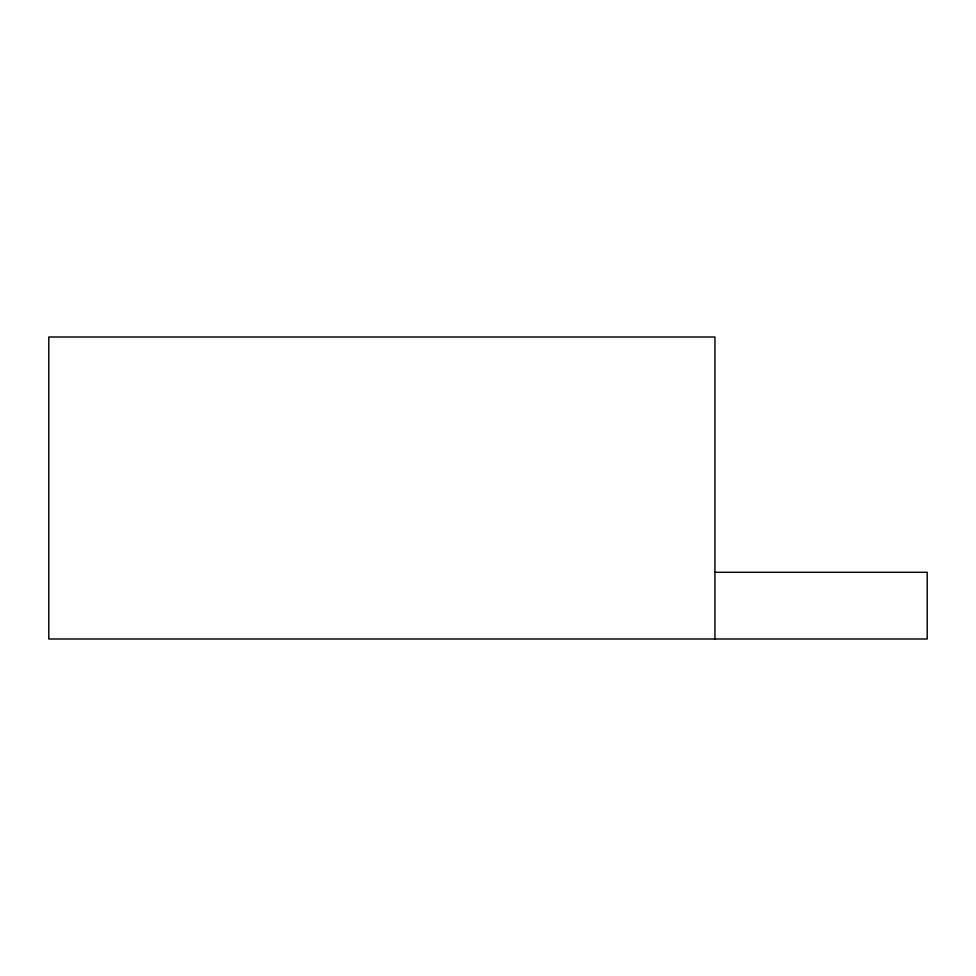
<?xml version="1.0" encoding="UTF-8"?>
<svg xmlns="http://www.w3.org/2000/svg" width="976" height="976" viewBox="0 0 976 976"><rect width="100%" height="100%" fill="white"/><g stroke="black" fill="none" stroke-linecap="round" stroke-linejoin="round"><path stroke-width="1.46" d="M714.944 572.29L927.2 572.29L927.2 638.999L48.8 638.999L48.8 337.001L714.944 337.001L714.944 638.999"/></g></svg>
